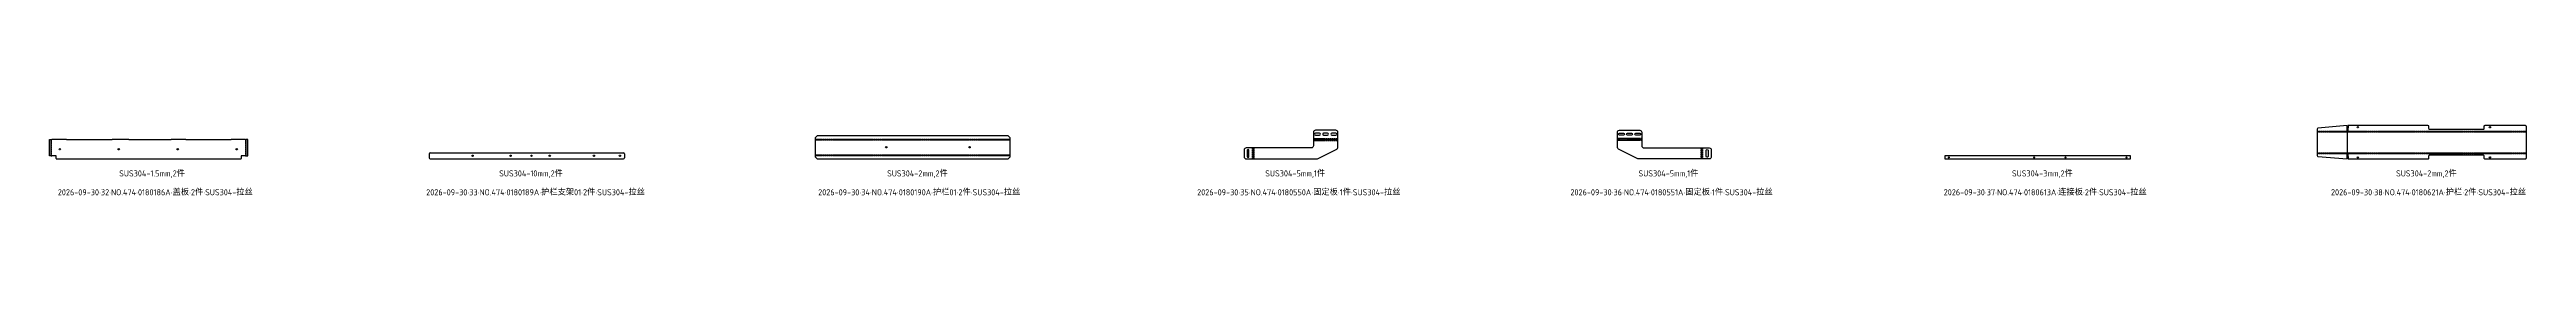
# Model space of a CAD drawing. Header units: inches. Extents: x -1146 to 223752, y 26431 to 27942.
# Drawn here: x 27429 to 39612, y 26431 to 26775 of the extents above; entities that cross this region are included whole.
import ezdxf

# ---------------------------------------------------------------- set-up
doc = ezdxf.new("R2010")
doc.units = ezdxf.units.IN
doc.header["$LTSCALE"] = 0.194989
doc.linetypes.add('CENTER', pattern=[50.8, 31.75, -6.35, 6.35, -6.35])
doc.layers.add('可见 (ISO)', color=7, linetype='Continuous', lineweight=25)
doc.layers.add('折弯线', color=1, linetype='CENTER')
doc.styles.add('Z-English', font='gbenor.shx', dxfattribs={"height": 10, "bigfont": 'hztxt.shx'})

msp = doc.modelspace()

# ---------------------------------------------------------------- linework, layer by layer
at = {"layer": '可见 (ISO)'}
for p, q in [((27437, 26706), (27440, 26706)), ((27513, 26706), (27440, 26706)), ((27513, 26706), (27737, 26706)), ((27819, 26706), (27737, 26706)), ((27819, 26706), (28028, 26706)), ((28099, 26706), (28028, 26706)), ((28099, 26706), (28323, 26706)), ((28394, 26706), (28323, 26706)), ((28394, 26706), (28397, 26706)), ((27437, 26626), (27440, 26626)), ((27460, 26626), (27440, 26626)), ((27462, 26613), (27462, 26624)), ((27464, 26611), (27513, 26611)), ((27513, 26611), (27737, 26611)), ((27737, 26611), (27819, 26611)), ((27819, 26611), (28028, 26611)), ((28028, 26611), (28099, 26611)), ((28099, 26611), (28323, 26611)), ((28323, 26611), (28370, 26611)), ((28372, 26624), (28372, 26613)), ((28394, 26626), (28374, 26626)), ((28394, 26626), (28397, 26626)), ((29297, 26636), (29297, 26616)), ((29302, 26641), (29323, 26641)), ((29302, 26611), (29323, 26611)), ((29323, 26641), (29493, 26641)), ((29323, 26611), (29493, 26611)), ((29493, 26641), (29533, 26641)), ((29493, 26611), (29533, 26611)), ((29533, 26641), (29672, 26641)), ((29533, 26611), (29672, 26611)), ((29672, 26641), (29712, 26641)), ((29672, 26611), (29712, 26611)), ((29712, 26641), (29782, 26641)), ((29712, 26611), (29782, 26611)), ((29782, 26641), (29913, 26641)), ((29782, 26611), (29913, 26611)), ((29913, 26641), (30083, 26641)), ((29913, 26611), (30083, 26611)), ((30083, 26641), (30128, 26641)), ((30083, 26611), (30128, 26611)), ((30128, 26641), (30214, 26641)), ((30128, 26611), (30214, 26611)), ((30214, 26641), (30252, 26641)), ((30214, 26611), (30252, 26611)), ((30257, 26636), (30257, 26616))]:
    msp.add_line(p, q, dxfattribs=at)
for points in [[(27437, 26626), (27429, 26626), (27429, 26706), (27437, 26706)], [(28397, 26626), (28405, 26626), (28405, 26706), (28397, 26706)]]:
    msp.add_lwpolyline(points, dxfattribs=at)
for points in [[(31195, 26623, 0.198912), (31197, 26619), (31203, 26612, 0.198912), (31208, 26611), (32143, 26611, 0.198912), (32147, 26612), (32153, 26619, 0.198912), (32155, 26623), (32155, 26712, 0.198912), (32153, 26716), (32147, 26723, 0.198912), (32143, 26725), (31208, 26725, 0.198912), (31203, 26723), (31197, 26716, 0.198912), (31195, 26712)], [(33346, 26611), (33664, 26611, 0.116436), (33669, 26612), (33761, 26658, 0.284077), (33766, 26667), (33766, 26711), (33766, 26742, 0.414214), (33756, 26752), (33656, 26752, 0.414214), (33646, 26742), (33646, 26711), (33646, 26675, -0.414214), (33636, 26665), (33346, 26665), (33315, 26665, 0.414214), (33305, 26655), (33305, 26621, 0.414214), (33315, 26611)], [(33656, 26728), (33676, 26728, 1), (33676, 26737), (33656, 26737, 1)], [(33696, 26728), (33716, 26728, 1), (33716, 26737), (33696, 26737, 1)], [(33736, 26728), (33756, 26728, 1), (33756, 26737), (33736, 26737, 1)], [(35561, 26611), (35244, 26611, -0.116436), (35239, 26612), (35147, 26658, -0.284077), (35141, 26667), (35141, 26711), (35141, 26742, -0.414214), (35151, 26752), (35251, 26752, -0.414214), (35261, 26742), (35261, 26711), (35261, 26675, 0.414214), (35271, 26665), (35561, 26665), (35593, 26665, -0.414214), (35603, 26655), (35603, 26621, -0.414214), (35593, 26611)], [(35171, 26728), (35151, 26728, -1), (35151, 26737), (35171, 26737, -1)], [(35211, 26728), (35191, 26728, -1), (35191, 26737), (35211, 26737, -1)], [(35251, 26728), (35231, 26728, -1), (35231, 26737), (35251, 26737, -1)], [(38583, 26628, 0.388883), (38587, 26623), (38730, 26611), (38731, 26637), (38734, 26637), (38735, 26611), (39128, 26611, 0.414214), (39133, 26616), (39133, 26626, -0.414214), (39138, 26631), (39398, 26631, -0.414214), (39403, 26626), (39403, 26616, 0.414214), (39408, 26611), (39607, 26611, 0.414214), (39612, 26616), (39612, 26770, 0.414214), (39607, 26775), (39408, 26775, 0.414214), (39403, 26770), (39403, 26760, -0.414214), (39398, 26755), (39138, 26755, -0.414214), (39133, 26760), (39133, 26770, 0.414214), (39128, 26775), (38735, 26775), (38734, 26749), (38731, 26749), (38730, 26775), (38587, 26762, 0.388883), (38583, 26757)], [(33329, 26623), (33329, 26653, 1), (33320, 26653), (33320, 26623, 1)], [(35578, 26623), (35578, 26653, -1), (35587, 26653), (35587, 26623, -1)]]:
    msp.add_lwpolyline(points, format="xyb", close=True, dxfattribs=at)
msp.add_lwpolyline([(36751, 26611), (37665, 26611), (37665, 26626), (36751, 26626)], close=True, dxfattribs=at)
for centre, radius in [((38783, 26767), 3.25), ((39433, 26767), 3.25), ((27480, 26658), 3.25), ((27770, 26658), 3.25), ((28060, 26658), 3.25), ((28350, 26658), 3.25), ((29510, 26626), 3.3), ((29697, 26626), 3.32), ((29800, 26626), 3.3), ((29890, 26626), 3.3), ((30107, 26626), 3.32), ((30235, 26626), 3.3), ((31545, 26668), 3.3), ((31955, 26668), 3.3), ((36771, 26618), 2.75), ((37191, 26618), 2.75), ((37345, 26618), 2.75), ((37645, 26618), 2.75), ((38783, 26618), 3.25), ((39433, 26618), 3.25)]:
    msp.add_circle(centre, radius, dxfattribs=at)
for centre, radius, start, end in [((27460, 26624), 2, 0, 90), ((27464, 26613), 2, 180, -90), ((28370, 26613), 2, -90, 0), ((28374, 26624), 2, 90, 180), ((29302, 26636), 5, 90, 180), ((29302, 26616), 5, 180, -90), ((30252, 26636), 5, 0, 90), ((30252, 26616), 5, -90, 0)]:
    msp.add_arc(centre, radius, start, end, dxfattribs=at)
at = {"layer": '折弯线', "color": 5, "linetype": 'CENTER'}
for points in [[(27437, 26626), (27437, 26706)], [(27439, 26626), (27439, 26706)], [(28395, 26626), (28395, 26706)], [(28397, 26626), (28397, 26706)], [(31195, 26708), (32155, 26708)], [(31195, 26705), (32155, 26705)], [(33646, 26711), (33766, 26711)], [(33646, 26702), (33766, 26702)], [(35261, 26711), (35141, 26711)], [(35261, 26702), (35141, 26702)], [(38583, 26748), (39612, 26748)], [(38583, 26745), (39612, 26745)], [(31195, 26631), (32155, 26631)], [(31195, 26628), (32155, 26628)], [(33346, 26611), (33346, 26665)], [(33355, 26611), (33355, 26665)], [(35553, 26611), (35553, 26665)], [(35561, 26611), (35561, 26665)], [(38583, 26641), (39612, 26641)], [(38583, 26638), (39612, 26638)]]:
    msp.add_lwpolyline(points, dxfattribs=at)
at = {"layer": '折弯线', "color": 1, "linetype": 'CENTER', "ltscale": 0.5}
for points in [[(27438, 26626), (27438, 26706)], [(28396, 26626), (28396, 26706)], [(31195, 26706), (32155, 26706)], [(33646, 26706), (33766, 26706)], [(35261, 26706), (35141, 26706)], [(38583, 26746), (39612, 26746)], [(38733, 26637), (38733, 26749)], [(31195, 26629), (32155, 26629)], [(33351, 26611), (33351, 26665)], [(35557, 26611), (35557, 26665)], [(38583, 26639), (39612, 26639)]]:
    msp.add_lwpolyline(points, dxfattribs=at)

# ---------------------------------------------------------------- texts
at = {"color": 2, "style": 'Z-English'}
for s, p in [('2026-09-30·32·NO.474·0180186A·盖板·2件·SUS304-拉丝', (27470, 26431)), ('2026-09-30·33·NO.474·0180189A·护栏支架01·2件·SUS304-拉丝', (29282, 26431)), ('2026-09-30·34·NO.474·0180190A·护栏01·2件·SUS304-拉丝', (31210, 26431)), ('2026-09-30·35·NO.474·0180550A·固定板·1件·SUS304-拉丝', (33074, 26431)), ('2026-09-30·36·NO.474·0180551A·固定板·1件·SUS304-拉丝', (34910, 26431)), ('2026-09-30·37·NO.474·0180613A·连接板·2件·SUS304-拉丝', (36746, 26431)), ('2026-09-30·38·NO.474·0180621A·护栏·2件·SUS304-拉丝', (38651, 26431))]:
    msp.add_text(s, height=30, dxfattribs=at).set_placement(p)
at = {"color": 3, "style": 'Z-English'}
for s, p in [('SUS304-1.5mm,2件', (27772, 26524)), ('SUS304-10mm,2件', (29641, 26524)), ('SUS304-2mm,2件', (31549, 26524)), ('SUS304-5mm,1件', (33409, 26524)), ('SUS304-5mm,1件', (35245, 26524)), ('SUS304-3mm,2件', (37082, 26524)), ('SUS304-2mm,2件', (38971, 26524))]:
    msp.add_text(s, height=30, dxfattribs=at).set_placement(p)

doc.saveas('drawing.dxf')
